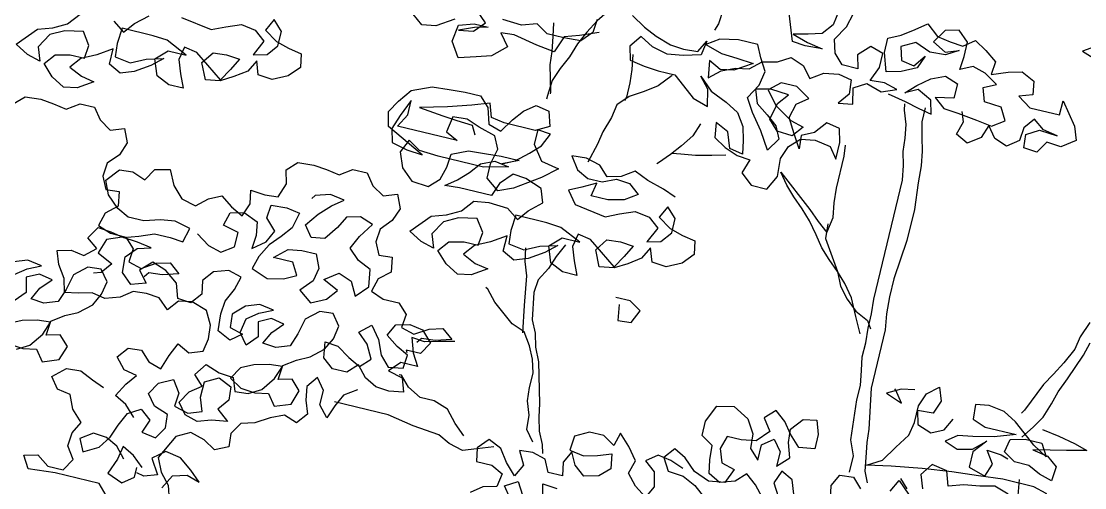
# Model space of a CAD drawing. Header units: inches. Extents: x 350994 to 353538, y 1581369 to 1583842.
# Drawn here: x 351679.097 to 351680.51, y 1583551.52 to 1583552.14 of the extents above; entities that cross this region are included whole.
import ezdxf

# ---------------------------------------------------------------- set-up
doc = ezdxf.new("R2010")
doc.units = ezdxf.units.IN
doc.header["$MEASUREMENT"] = 0
doc.linetypes.add('1', pattern=[0])
doc.layers.add('TREE', color=81, linetype='1')

# ---------------------------------------------------------------- blocks, each defined once
blk = doc.blocks.new('TREE_4')
at = {"color": 94}
for points in [[(482.6, 6491.6), (468.1, 6454), (462.3, 6422.2), (444.9, 6384.6), (427.6, 6352.9), (410.2, 6324), (381.2, 6254.6), (375.4, 6245.9)], [(350.2, 7133.6), (315.5, 7110.5), (350.2, 7098.9), (361.8, 7124.9)], [(389.8, 6191), (410.1, 6219.9), (427.5, 6248.8), (439.1, 6283.5), (447.8, 6315.3), (462.3, 6349.9), (485.4, 6413.5), (494.1, 6445.3)], [(-803.6, 6886), (-847, 6868.7), (-881.7, 6857.1), (-896.2, 6816.7), (-939.6, 6822.5), (-997.4, 6834.1), (-1029.2, 6831.3), (-1006.1, 6802.3), (-1037.9, 6773.4), (-1072.7, 6761.9), (-1113.1, 6750.4), (-1136.2, 6785.1), (-1130.4, 6825.6), (-1095.7, 6837.1), (-1061, 6837.1), (-1092.8, 6828.4), (-1127.5, 6814), (-1092.8, 6819.8), (-1069.7, 6845.8), (-1098.6, 6871.8)], [(-1142, 6837.1), (-1182.5, 6811.2), (-1214.3, 6805.4), (-1240.3, 6825.7)], [(-815.2, 6914.9), (-818.1, 6883.1), (-841.3, 6857.1), (-881.7, 6854.3), (-922.2, 6854.3), (-951.1, 6871.7), (-985.8, 6860.1), (-1032.1, 6863.1)], [(-737.1, 6943.8), (-702.4, 6923.5), (-670.6, 6909), (-633.1, 6897.4), (-601.2, 6894.5), (-566.6, 6897.3), (-552.1, 6926.2), (-557.9, 6891.5), (-598.4, 6880), (-636, 6874.3), (-673.5, 6883), (-705.3, 6900.4), (-725.6, 6871.5), (-717, 6839.6), (-682.3, 6833.8), (-647.6, 6830.9), (-607.1, 6830.9), (-581.1, 6810.6), (-552.2, 6787.5), (-514.6, 6775.9), (-523.3, 6816.3), (-546.4, 6842.4), (-514.6, 6813.4), (-474.1, 6796.1), (-442.3, 6778.7), (-422.1, 6749.7), (-413.5, 6717.9), (-407.7, 6686.1), (-439.5, 6691.9), (-453.9, 6729.5), (-485.7, 6744), (-480, 6709.3), (-451.1, 6691.9), (-419.3, 6680.4), (-387.5, 6677.4), (-399.1, 6642.7), (-370.2, 6619.6), (-332.6, 6619.6), (-315.2, 6654.2), (-318.1, 6697.6), (-306.5, 6729.4), (-283.3, 6752.5), (-248.6, 6758.3), (-211.1, 6752.4), (-190.8, 6726.4), (-190.8, 6766.9), (-199.4, 6798.7), (-231.2, 6804.5), (-254.4, 6775.6), (-283.3, 6761.2), (-280.5, 6729.4), (-300.7, 6761.2), (-320.9, 6795.9), (-312.2, 6830.6), (-286.1, 6850.8), (-320.8, 6871.1), (-358.4, 6871.1), (-384.4, 6848), (-358.5, 6816.2), (-315.1, 6790.1), (-283.3, 6781.4), (-303.6, 6755.4), (-341.2, 6758.3), (-364.3, 6781.5), (-355.6, 6822), (-335.3, 6848), (-378.7, 6850.9), (-413.4, 6842.3), (-401.8, 6810.4), (-372.9, 6790.2), (-346.9, 6769.9), (-332.5, 6741), (-352.8, 6709.2), (-378.8, 6749.7), (-407.6, 6787.3), (-427.8, 6819.1), (-407.6, 6853.8), (-401.8, 6888.5), (-419.1, 6917.4), (-433.5, 6946.4), (-479.8, 6946.4), (-523.1, 6937.8), (-552.1, 6917.6), (-511.6, 6906), (-474, 6903), (-433.5, 6900.1), (-474.1, 6874.1), (-505.9, 6868.4), (-534.8, 6882.8), (-529, 6842.4), (-503, 6865.5), (-471.2, 6879.9), (-439.3, 6885.7), (-413.3, 6908.8), (-378.6, 6917.4), (-349.7, 6934.7), (-317.9, 6923.1), (-294.8, 6897.1), (-265.8, 6917.3), (-231.1, 6923), (-199.3, 6917.2), (-196.5, 6882.5), (-216.7, 6856.5), (-182, 6862.3), (-190.7, 6899.9), (-161.8, 6917.2), (-124.2, 6905.6), (-89.5, 6920), (-121.3, 6928.7), (-156, 6925.9), (-141.5, 6960.6), (-141.4, 6995.2), (-173.2, 7004), (-199.3, 6978), (-190.6, 6946.1), (-228.2, 6946.2), (-251.3, 6969.3), (-260, 7001.1), (-239.7, 7035.8), (-231, 7070.5)], [(-265.7, 7070.5), (-271.5, 7033), (-291.8, 7007), (-323.6, 6998.3), (-358.3, 6989.7), (-320.7, 6978.1), (-283.1, 6972.2), (-323.6, 6969.4), (-355.4, 6972.3), (-378.5, 7035.9)], [(-531.8, 7010.1), (-534.7, 6972.5), (-540.5, 6955.1)], [(-106.8, 6905.6), (-63.5, 6896.9), (-28.8, 6888.2), (3, 6882.4), (-5.6, 6914.2), (-40.3, 6931.5), (-69.2, 6917.1), (-46.1, 6940.2), (-17.1, 6963.3), (14.7, 6977.8), (46.5, 6966.2), (46.4, 6931.5), (3.1, 6922.8), (29.1, 6902.6), (63.8, 6899.6), (110, 6893.8), (147.6, 6888), (176.5, 6908.2), (159.2, 6937.1), (118.7, 6940.1), (107.2, 6971.9), (136.1, 6986.3), (104.3, 7006.6), (72.5, 7015.3), (43.6, 7000.9), (46.5, 7032.7), (46.6, 7067.4), (20.6, 7090.5), (-11.3, 7081.9), (-31.5, 7050.1), (0.3, 7032.7), (32.1, 7044.2), (3.2, 7026.9), (-34.4, 7024.1), (-72, 7038.6), (-103.8, 7021.2), (-95.2, 6989.4), (-63.4, 6983.6), (-43.1, 7012.5), (-54.7, 6980.7), (-89.4, 6963.4), (-124.1, 6954.8), (-138.5, 6998.1), (-138.5, 7032.8), (-109.6, 7047.3), (-80.7, 7067.5), (-54.6, 7087.7), (-25.7, 7064.5), (6.1, 7058.7), (37.9, 7055.8), (63.9, 7076), (92.8, 7058.6), (121.7, 7038.4), (118.8, 7006.6), (156.4, 7021), (188.2, 7029.6), (220, 7015.2), (225.7, 6983.3), (193.9, 6971.8), (225.7, 6951.5), (298, 6951.5), (298, 6986.2), (338.5, 6934.1), (350, 6902.3), (318.2, 6879.2), (283.5, 6882.1), (266.1, 6853.2), (234.3, 6856.1), (231.4, 6887.9), (260.4, 6905.3), (303.7, 6902.3), (269, 6908.1), (243, 6928.4), (222.8, 6902.4), (219.9, 6870.6), (193.8, 6850.4), (162, 6862), (141.8, 6888), (130.2, 6856.2), (101.3, 6836), (72.4, 6850.5), (81.1, 6882.3), (72.4, 6905.4)], [(-792, 6943.8), (-815.2, 6912), (-832.6, 6880.2), (-847.1, 6848.4), (-858.6, 6813.8), (-873.1, 6782), (-884.7, 6750.2), (-887.7, 6712.6), (-887.7, 6703.9)], [(-1770.3, 6689.9), (-1695.1, 6678.2), (-1663.3, 6692.7), (-1628.6, 6707.1), (-1593.9, 6701.3), (-1567.9, 6681), (-1585.3, 6643.4), (-1553.5, 6652.1), (-1533.2, 6678.1), (-1533.2, 6712.8), (-1556.3, 6735.9), (-1570.8, 6707), (-1539, 6686.8), (-1507.2, 6678.1), (-1475.4, 6672.3), (-1469.6, 6640.4), (-1492.8, 6614.4), (-1527.5, 6597.1), (-1562.2, 6600.1), (-1573.7, 6631.9), (-1588.2, 6603), (-1617.1, 6582.8), (-1646.1, 6565.4), (-1680.8, 6559.7), (-1698.1, 6597.3), (-1677.8, 6626.2), (-1646, 6629), (-1614.2, 6626.1), (-1628.7, 6597.2), (-1646.1, 6568.3), (-1683.6, 6594.4), (-1715.4, 6617.5), (-1747.2, 6623.4), (-1753, 6591.6), (-1741.5, 6559.7), (-1727.1, 6527.9), (-1761.8, 6528), (-1793.6, 6542.4), (-1808, 6580), (-1781.9, 6606), (-1738.6, 6606), (-1790.6, 6629.2), (-1825.3, 6632.1), (-1900.5, 6632.2), (-1903.4, 6594.6), (-1900.5, 6562.8), (-1862.9, 6557), (-1828.2, 6574.3), (-1787.7, 6585.8), (-1813.8, 6562.7), (-1848.5, 6539.6), (-1880.3, 6528.1), (-1909.2, 6542.5), (-1909.2, 6580.1), (-1943.9, 6557), (-1978.6, 6539.7), (-1998.9, 6513.7), (-1967.1, 6499.2), (-1935.3, 6493.4), (-1970, 6470.3), (-2001.8, 6464.6), (-2033.6, 6481.9), (-2059.6, 6508), (-2039.3, 6534), (-2004.6, 6542.6), (-1969.9, 6542.6), (-1967, 6574.4), (-1987.2, 6603.3), (-2030.6, 6594.7), (-2062.4, 6577.4), (-2082.7, 6542.7), (-2071.1, 6510.9), (-2102.9, 6519.6), (-2134.7, 6537), (-2094.2, 6583.2), (-2059.5, 6594.7), (-2027.7, 6612), (-2004.5, 6640.9)], [(-1923.6, 6643.8), (-1894.7, 6623.5), (-1874.4, 6649.5), (-1845.5, 6675.5)], [(-913.5, 6883.2), (-907.8, 6851.4), (-902, 6816.7), (-899.2, 6784.9), (-881.9, 6721.3), (-881.9, 6718.4)], [(13.8, 6015), (13.8, 6055.4), (-0.6, 6090.1), (-9.2, 6185.6), (-9.2, 6220.3), (-14.9, 6255), (-20.7, 6286.8), (-20.6, 6321.5), (-23.5, 6356.2), (-23.5, 6390.9), (-26.3, 6425.6), (-26, 6714.7), (-31.8, 6749.4), (-40.4, 6781.2), (-43.3, 6813), (-49.1, 6844.8), (-60.6, 6876.6), (-63.5, 6891.1)], [(-14.3, 6893.9), (-14.3, 6859.2), (-5.7, 6824.5), (2.9, 6792.7), (8.7, 6758), (11.5, 6717.5), (17.3, 6653.9), (17.2, 6578.8), (8.4, 6483.4), (8.4, 6440), (11.3, 6399.5), (17, 6361.9), (16.9, 6220.2), (34.1, 6124.8), (37, 6093), (42.7, 6058.3), (48.5, 6026.5), (60, 6000.5)], [(-714, 6854.1), (-708.3, 6819.4), (-705.4, 6787.6), (-705.5, 6752.9), (-708.4, 6744.2)], [(-612.9, 6828), (-638.9, 6796.2), (-667.9, 6776), (-699.7, 6755.8), (-722.8, 6729.8), (-728.6, 6698), (-740.2, 6660.4), (-746.1, 6628.6), (-757.7, 6582.4)], [(-38, 6338.8), (-58.2, 6376.4), (-78.4, 6416.9), (-101.5, 6445.9), (-124.6, 6469), (-150.6, 6492.2), (-173.7, 6515.3), (-193.9, 6541.4), (-217, 6570.3), (-240.1, 6593.4), (-266.1, 6616.6), (-289.2, 6639.8), (-309.4, 6665.8), (-222.8, 6596.3), (-196.8, 6573.2), (-170.8, 6552.9), (-164.9, 6590.5), (-170.7, 6625.2), (-173.6, 6659.9), (-173.5, 6738), (-176.3, 6764)], [(-520.4, 6732.5), (-532, 6700.7), (-552.3, 6671.8), (-572.6, 6645.8), (-595.7, 6619.8), (-598.6, 6616.9)], [(-538, 6550.4), (-569.7, 6561.9), (-610.2, 6573.5), (-644.9, 6588), (-673.8, 6567.8), (-705.6, 6559.2), (-728.8, 6582.3), (-763.4, 6591), (-798.1, 6588.2), (-777.9, 6559.2), (-749, 6544.8), (-714.3, 6544.7), (-682.5, 6559.2), (-650.7, 6556.2), (-624.7, 6536), (-653.6, 6515.8), (-691.2, 6507.1), (-731.7, 6507.2), (-725.9, 6539), (-757.7, 6521.6), (-786.6, 6507.2), (-763.5, 6478.3), (-688.4, 6466.6), (-656.6, 6481.1), (-621.9, 6495.5), (-587.2, 6489.7), (-561.2, 6469.4), (-578.5, 6431.8), (-546.7, 6440.5), (-526.5, 6466.5), (-526.4, 6501.2), (-549.5, 6524.3), (-564, 6495.4), (-532.2, 6475.2), (-500.4, 6466.5), (-468.6, 6460.7), (-462.9, 6428.8), (-486, 6402.8), (-520.8, 6385.5), (-555.5, 6388.5), (-567, 6420.3), (-581.5, 6391.4), (-610.4, 6371.2), (-639.3, 6353.8), (-674, 6348.1), (-691.3, 6385.7), (-671.1, 6414.6), (-639.3, 6417.4), (-607.5, 6414.5), (-622, 6385.6), (-639.3, 6356.7), (-676.9, 6382.8), (-708.7, 6405.9), (-740.5, 6411.8), (-746.3, 6380), (-734.7, 6348.1), (-720.3, 6316.3), (-755, 6316.4), (-786.8, 6330.8), (-801.2, 6368.4), (-775.2, 6394.4), (-731.8, 6394.4), (-783.8, 6417.6), (-818.5, 6420.5), (-893.7, 6420.6), (-896.6, 6383), (-893.8, 6351.2), (-856.2, 6345.4), (-821.5, 6362.7), (-781, 6374.2), (-807, 6351.1), (-841.7, 6328), (-873.6, 6316.5), (-902.5, 6330.9), (-902.4, 6368.5), (-937.1, 6345.4), (-971.9, 6328.1), (-992.1, 6302.1), (-960.3, 6287.6), (-928.5, 6281.8), (-963.2, 6258.7), (-995.1, 6253), (-1026.8, 6270.3), (-1052.8, 6296.4), (-1032.6, 6322.4), (-997.9, 6331), (-963.2, 6331), (-960.3, 6362.8), (-980.5, 6391.7), (-1023.8, 6383.1), (-1055.7, 6365.8), (-1075.9, 6331.1), (-1064.4, 6299.3), (-1096.2, 6308), (-1128, 6325.4), (-1087.5, 6371.6), (-1052.8, 6383.1), (-1020.9, 6400.4), (-997.8, 6429.3), (-963.1, 6435.1), (-916.8, 6432.2), (-887.9, 6411.9), (-867.7, 6437.9), (-838.7, 6463.9), (-850.3, 6495.7), (-890.7, 6510.2), (-922.5, 6513.1), (-948.6, 6484.2), (-960.2, 6452.4), (-1038.2, 6452.5), (-1072.9, 6449.6), (-1046.9, 6469.9), (-1023.7, 6493), (-1003.5, 6519), (-971.7, 6533.4), (-937, 6527.6), (-994.8, 6513.2), (-1104.7, 6513.3), (-1150.9, 6516.2), (-1179.8, 6533.6), (-1194.3, 6501.8), (-1179.9, 6467.1), (-1151, 6441), (-1110.5, 6438.1), (-1087.4, 6461.2), (-1078.7, 6493), (-1075.8, 6524.8), (-1038.2, 6542.1), (-994.8, 6545), (-960.1, 6547.8), (-916.7, 6547.8), (-954.3, 6530.5), (-925.4, 6544.9), (-896.5, 6570.9), (-873.3, 6594), (-858.8, 6625.8), (-890.6, 6628.7), (-890.7, 6594), (-864.7, 6559.3), (-821.3, 6550.6), (-856, 6521.7), (-913.9, 6481.3), (-948.6, 6466.9), (-980.4, 6490), (-980.3, 6524.7), (-971.6, 6562.3), (-986.1, 6591.2), (-1026.5, 6602.8), (-1058.3, 6614.4), (-1093, 6611.6), (-1098.8, 6574), (-1069.9, 6559.5), (-1214.5, 6559.6), (-1197.1, 6591.4), (-1197.1, 6626.1), (-1214.5, 6585.7), (-1226.1, 6551), (-1217.4, 6519.2), (-1179.9, 6510.5), (-1142.3, 6507.5), (-1234.8, 6553.9), (-1243.4, 6588.6), (-1226, 6617.5), (-1202.9, 6649.3), (-1156.6, 6669.5), (-1116.1, 6672.3), (-1078.5, 6675.2), (-1040.9, 6675.1), (-1017.8, 6652), (-1006.3, 6614.4), (-974.5, 6605.7), (-954.2, 6637.5), (-934, 6663.5), (-907.9, 6683.7), (-876.1, 6677.9), (-864.6, 6643.2), (-896.4, 6625.9), (-971.6, 6625.9), (-1003.4, 6631.7), (-1014.9, 6663.5), (-1055.4, 6649.1), (-1110.4, 6631.8), (-1174, 6614.5), (-1116.2, 6608.7), (-1081.5, 6605.8), (-1043.9, 6602.9), (-1032.3, 6582.6)], [(-445.3, 6674.6), (-477.1, 6665.9), (-514.7, 6657.3), (-549.4, 6651.6), (-569.7, 6648.7)], [(-173.6, 6573.1), (-170.8, 6538.5), (-124.6, 6469), (-110.1, 6437.2), (-87, 6411.2), (-61, 6388), (-29.2, 6373.5), (-17.7, 6356.2)], [(-2108.3, 6397.9), (-2085.1, 6421.1), (-2047.6, 6423.9), (-2015.8, 6421), (-1984, 6415.2), (-1955, 6435.4), (-1920.3, 6435.4), (-1900.1, 6409.3), (-1871.2, 6391.9), (-1839.4, 6403.5), (-1825, 6371.7), (-1836.6, 6339.9), (-1859.7, 6313.9), (-1862.6, 6282.1), (-1848.2, 6253.1), (-1816.4, 6256), (-1810.7, 6221.3), (-1836.7, 6198.2), (-1845.4, 6166.4), (-1813.6, 6154.8), (-1776, 6154.8), (-1752.9, 6131.6), (-1755.8, 6099.8), (-1724, 6091.1), (-1692.2, 6111.3), (-1660.4, 6120), (-1634.4, 6099.7), (-1672, 6088.2), (-1703.8, 6085.3), (-1712.5, 6073.8)], [(-1657.6, 5744.7), (-1683.6, 5770.7), (-1712.5, 5785.2), (-1695.1, 5817), (-1674.9, 5843), (-1706.7, 5848.8), (-1729.8, 5874.9), (-1709.5, 5900.9), (-1677.7, 5903.7), (-1654.6, 5880.6), (-1622.8, 5871.9), (-1611.2, 5906.6), (-1596.7, 5938.4), (-1567.8, 5923.9), (-1536, 5935.4), (-1530.2, 5967.2), (-1533.1, 5999), (-1550.4, 6030.8), (-1588, 6042.4), (-1619.8, 6036.7), (-1640, 6010.7), (-1666, 6033.8), (-1697.8, 6036.8), (-1729.6, 6033.9), (-1755.7, 6013.7), (-1790.4, 6002.2), (-1822.2, 6008), (-1854, 5999.3), (-1885.8, 5993.6), (-1894.5, 6025.4), (-1914.7, 6054.3), (-1926.2, 6086.1), (-1894.4, 6094.8), (-1862.6, 6089), (-1836.6, 6112.1), (-1862.6, 6132.3), (-1845.2, 6161.2), (-1813.4, 6158.3), (-1781.6, 6152.5), (-1746.9, 6164), (-1712.2, 6178.4), (-1674.6, 6178.4), (-1642.8, 6175.5), (-1634.1, 6210.2), (-1671.6, 6218.9), (-1706.4, 6213.1), (-1743.9, 6201.6), (-1781.5, 6201.6), (-1810.4, 6216.1), (-1839.3, 6242.2), (-1853.8, 6274), (-1827.7, 6305.8), (-1795.9, 6308.6), (-1764.1, 6297), (-1746.7, 6325.9), (-1712, 6334.6), (-1694.7, 6299.9), (-1668.7, 6273.8), (-1634, 6265.1), (-1608, 6288.2), (-1579.1, 6302.7), (-1550.2, 6282.4), (-1521.3, 6267.9), (-1509.7, 6299.7), (-1515.4, 6331.5), (-1480.7, 6328.6), (-1448.9, 6331.4), (-1437.3, 6366.1), (-1446, 6397.9), (-1422.8, 6421.1), (-1385.2, 6423.9), (-1353.4, 6421), (-1321.6, 6415.2), (-1292.7, 6435.4), (-1258, 6435.4), (-1237.8, 6409.3), (-1208.9, 6391.9), (-1177.1, 6403.5), (-1162.6, 6371.7), (-1174.2, 6339.9), (-1197.4, 6313.9), (-1200.3, 6282.1), (-1185.9, 6253.1), (-1154.1, 6256), (-1148.3, 6221.3), (-1174.4, 6198.2), (-1183.1, 6166.4), (-1151.3, 6154.8), (-1113.7, 6154.8), (-1090.6, 6131.6), (-1093.5, 6099.8), (-1061.7, 6091.1), (-1029.9, 6111.3), (-998.1, 6120), (-972.1, 6099.7), (-1009.7, 6088.2), (-1041.5, 6085.3), (-1050.2, 6073.8)], [(-763.6, 6380), (-778.1, 6348.2), (-789.7, 6316.4), (-807.1, 6284.6), (-810, 6252.8), (-798.5, 6189.2), (-784.1, 6160.3), (-775.4, 6128.4), (-761, 6096.6), (-735.1, 6001.2), (-729.3, 5969.4), (-720.7, 5937.6), (-706.2, 5908.6), (-700.5, 5888.4)], [(-1613.8, 6201.5), (-1582.1, 6181.2), (-1550.3, 6172.5), (-1521.3, 6192.7), (-1521.3, 6227.4), (-1558.9, 6236.1), (-1550.2, 6267.9), (-1518.4, 6276.6), (-1483.7, 6262.1), (-1477.9, 6230.3), (-1480.8, 6198.5), (-1451.9, 6221.6), (-1437.4, 6250.5), (-1463.4, 6276.5), (-1460.5, 6308.3), (-1422.9, 6311.2), (-1391.1, 6305.4), (-1399.8, 6267.8), (-1420.1, 6241.8), (-1443.2, 6215.8), (-1460.6, 6184), (-1469.3, 6152.2), (-1428.9, 6137.7), (-1391.3, 6146.4), (-1362.3, 6160.8), (-1379.7, 6189.7), (-1425.9, 6189.8), (-1397, 6215.7), (-1365.2, 6221.5), (-1330.5, 6221.5), (-1316, 6189.7), (-1321.9, 6157.9), (-1347.9, 6129), (-1316.1, 6105.8), (-1281.4, 6123.1), (-1261.1, 6149.1), (-1298.7, 6166.5), (-1266.9, 6189.6), (-1235.1, 6178), (-1217.8, 6146.2), (-1191.7, 6175.1), (-1197.5, 6215.6), (-1229.3, 6230), (-1255.3, 6253.2), (-1240.8, 6285), (-1217.6, 6319.7), (-1249.4, 6331.3), (-1281.2, 6322.6), (-1295.7, 6293.7), (-1318.9, 6261.9), (-1350.7, 6256.2), (-1370.9, 6282.2), (-1347.7, 6314), (-1321.7, 6340), (-1295.7, 6360.2), (-1330.3, 6366), (-1365, 6354.5), (-1370.8, 6345.8)], [(-853.3, 6351.1), (-847.5, 6319.3), (-836, 6287.5), (-824.5, 6218.1), (-813, 6154.5)], [(-607.6, 6272.9), (-601.9, 6235.3), (-570, 6238.1), (-555.6, 6269.9), (-584.5, 6287.3), (-619.2, 6287.3)], [(444.7, 6084), (369.5, 6084), (311.7, 6078.3), (248, 6072.6), (178.6, 6064), (106.3, 6052.5), (48.5, 6040.9), (83.2, 6061.2), (106.4, 6098.7), (129.6, 6133.4), (135.4, 6165.2), (135.4, 6205.7), (147, 6237.5), (173, 6260.6), (184.6, 6228.8), (173, 6197), (135.4, 6194.1), (144, 6162.3), (178.7, 6150.7), (207.6, 6165.1), (222.1, 6194)], [(-729.4, 5908.7), (-749.6, 5934.7), (-752.4, 5969.4), (-764, 6001.2), (-766.8, 6033), (-766.8, 6067.7), (-775.5, 6099.5), (-789.9, 6128.5), (-810.1, 6157.4), (-841.9, 6169), (-893.9, 6209.5), (-917, 6235.5), (-922.8, 6238.4)], [(118.1, 6240.4), (86.3, 6234.6), (54.5, 6217.3), (94.9, 6202.8), (74.7, 6228.9), (71.8, 6231.8)], [(433.2, 6219.9), (473.7, 6214), (514.2, 6205.3), (546, 6196.6), (499.7, 6185.1), (462.1, 6176.5), (421.6, 6167.8), (459.2, 6162), (485.2, 6141.7), (482.3, 6107), (450.5, 6115.8), (421.6, 6130.2), (386.9, 6130.3), (358, 6147.6), (363.8, 6179.4), (398.5, 6188.1), (439, 6188), (456.3, 6159.1), (421.6, 6179.4), (392.7, 6202.5), (366.7, 6222.8), (334.9, 6240.2), (297.4, 6246), (265.5, 6240.2), (268.4, 6205.5), (300.2, 6194), (375.4, 6193.9), (326.2, 6176.6), (277, 6165.1), (242.3, 6159.3), (216.3, 6139.1), (248.1, 6127.5), (282.8, 6136.1), (311.7, 6162.1), (285.7, 6130.4), (285.6, 6092.8), (326.1, 6081.2), (337.7, 6113), (317.5, 6141.9), (352.2, 6139), (369.5, 6133.2)], [(-1657.7, 5643.5), (-1680.8, 5669.6), (-1709.7, 5684), (-1741.5, 5687), (-1770.5, 5666.7), (-1756, 5637.8), (-1721.3, 5658), (-1701, 5686.9), (-1689.5, 5718.7), (-1675, 5750.5), (-1646, 5767.8), (-1620, 5747.6), (-1631.6, 5715.8), (-1596.9, 5710), (-1579.6, 5738.8), (-1582.4, 5770.7), (-1617.1, 5782.3), (-1637.3, 5808.3), (-1620, 5837.2), (-1588.1, 5854.5), (-1567.9, 5825.6), (-1570.8, 5793.8), (-1536.2, 5785.1), (-1504.3, 5796.6), (-1515.9, 5828.4), (-1515.8, 5866), (-1484, 5883.3), (-1452.2, 5868.8), (-1449.4, 5837), (-1469.6, 5811), (-1440.7, 5787.9), (-1478.3, 5782.1), (-1510.1, 5770.6), (-1541.9, 5779.3), (-1562.2, 5805.3), (-1544.8, 5834.2), (-1518.7, 5854.4), (-1541.9, 5877.6), (-1521.6, 5906.5), (-1486.9, 5894.9), (-1452.2, 5892), (-1440.7, 5860.2), (-1408.9, 5863), (-1379.9, 5880.3), (-1356.8, 5912.1), (-1345.2, 5943.9), (-1377, 5941.1), (-1411.7, 5932.4), (-1440.6, 5918), (-1458, 5889.1), (-1429.1, 5871.7), (-1394.4, 5868.8), (-1362.6, 5874.5), (-1342.4, 5848.5), (-1304.8, 5862.9), (-1293.2, 5897.6), (-1316.3, 5920.8), (-1348.1, 5912.1), (-1345.2, 5946.8), (-1316.3, 5967), (-1287.3, 5981.5), (-1258.4, 6007.4), (-1243.9, 6036.3), (-1238.1, 6068.1), (-1258.3, 6094.2), (-1290.1, 6091.3), (-1319.1, 6065.3), (-1327.8, 6027.7), (-1339.4, 5996), (-1371.2, 5984.4), (-1403, 5987.3), (-1388.5, 6016.2), (-1365.3, 6042.2), (-1397.1, 6048.1), (-1426.1, 6033.6), (-1417.4, 5998.9), (-1440.6, 5972.9), (-1460.8, 5999), (-1455, 6033.6), (-1428.9, 6053.9), (-1397.1, 6068.3), (-1431.8, 6074.1), (-1463.6, 6062.6), (-1489.7, 6036.6), (-1486.8, 6004.8), (-1455, 5996.1), (-1481, 5975.8), (-1512.8, 5990.3), (-1515.7, 6030.8), (-1512.8, 6062.6), (-1498.3, 6094.4), (-1489.6, 6126.2), (-1521.4, 6134.9), (-1556.1, 6123.4), (-1576.3, 6097.4), (-1570.6, 6065.6), (-1590.9, 6039.6), (-1622.7, 6042.5), (-1634.2, 6077.2), (-1666, 6100.3), (-1700.7, 6111.9), (-1726.7, 6085.9), (-1703.6, 6059.9), (-1738.3, 6048.4), (-1764.3, 6071.5), (-1767.2, 6109.1), (-1744, 6135.1), (-1712.2, 6143.8), (-1746.9, 6149.6), (-1784.5, 6152.5), (-1819.2, 6138.1), (-1830.8, 6103.4), (-1793.2, 6086), (-1813.5, 6060), (-1830.8, 6054.2)], [(-1965.2, 5836.6), (-1936.3, 5853.9), (-1913.1, 5885.7), (-1901.5, 5917.5), (-1933.4, 5914.6), (-1968.1, 5906), (-1997, 5891.5)], [(-1985.5, 5845.3), (-1950.8, 5842.3), (-1919, 5848.1), (-1898.7, 5822.1), (-1861.1, 5836.5), (-1849.5, 5871.2), (-1872.7, 5894.3), (-1904.5, 5885.7), (-1901.5, 5920.4), (-1872.6, 5940.6), (-1843.7, 5955), (-1814.7, 5981), (-1800.3, 6009.9), (-1794.5, 6041.7), (-1814.7, 6067.7), (-1846.5, 6064.9), (-1875.4, 6038.9), (-1884.1, 6001.3), (-1895.7, 5969.5), (-1927.5, 5958), (-1959.3, 5960.9), (-1944.8, 5989.8), (-1921.7, 6015.8), (-1953.5, 6021.6), (-1982.4, 6007.2), (-1973.8, 5972.5), (-1996.9, 5946.5)], [(-2011.3, 6007.2), (-1985.3, 6027.4), (-1953.5, 6041.8), (-1988.2, 6047.7), (-2020, 6036.1)], [(-963.4, 6096.8), (-1001, 6088.2), (-1032.8, 6079.5), (-1064.6, 6082.4), (-1053.1, 6047.7), (-1035.7, 6018.8), (-1076.2, 6018.8), (-1099.4, 5992.8), (-1064.7, 5984.1), (-1053.2, 5952.3), (-1087.9, 5946.6), (-1119.7, 5949.5), (-1148.6, 5964), (-1171.7, 5990), (-1194.8, 5966.9), (-1229.5, 5966.9), (-1255.5, 5987.2), (-1261.3, 6024.8), (-1229.5, 6021.9), (-1197.7, 6001.6), (-1168.8, 5987.1), (-1145.6, 6010.2), (-1162.9, 6042.1), (-1188.9, 6065.2), (-1162.9, 6088.3), (-1139.8, 6059.4), (-1125.4, 6024.7), (-1102.3, 6001.5), (-1067.6, 6007.3), (-1064.6, 6039.1), (-1093.5, 6053.6), (-1122.4, 6073.8), (-1108, 6102.7), (-1076.1, 6111.4), (-1044.3, 6105.6), (-1018.3, 6079.5), (-1035.7, 6050.6), (-1070.4, 6050.6), (-1067.5, 6044.9)], [(-15.2, 5942.7), (-20.9, 5974.5), (-6.5, 6003.4), (25.3, 6006.3), (48.5, 5983.1)], [(117.9, 5994.6), (132.3, 6023.5), (161.2, 5997.5)], [(-101.9, 5934.1), (-113.5, 5965.9), (-142.4, 5980.4), (-154, 5948.6), (-136.6, 5919.7)], [(-171.3, 5908.1), (-194.5, 5934.2), (-220.5, 5954.5), (-243.6, 5931.3), (-278.3, 5919.8), (-307.2, 5934.3), (-313, 5966.1), (-315.8, 6000.8), (-344.7, 6018.2), (-344.7, 6052.9), (-327.3, 6093.3), (-286.8, 6102), (-249.3, 6081.7), (-229, 6049.9), (-226.2, 6015.2), (-203.1, 5992), (-203, 6029.6), (-177, 6049.8), (-156.8, 6023.8), (-156.8, 5989.1), (-130.8, 6015.1), (-142.3, 6049.8), (-145.2, 6081.6), (-122, 6110.5), (-90.2, 6116.2), (-78.7, 6084.4), (-78.7, 6049.7), (-116.3, 6044), (-142.3, 6070), (-162.5, 6096.1), (-188.5, 6116.3), (-211.7, 6093.2), (-191.4, 6064.3), (-217.5, 6035.4), (-252.2, 6029.7), (-286.9, 6029.7), (-295.6, 5997.9), (-284.1, 5966.1), (-252.3, 5957.4), (-266.7, 5922.7), (-304.3, 5916.9), (-341.9, 5931.4), (-370.8, 5957.5), (-399.7, 5972), (-420, 5946), (-402.6, 5917), (-365.1, 5914.1), (-333.3, 5899.6), (-304.4, 5876.5)], [(389.7, 6052.2), (355, 6063.8), (320.3, 6055.2), (282.7, 6049.4), (248, 6037.9), (236.5, 6072.6), (198.9, 6078.4), (178.6, 6049.5), (190.2, 6017.7)], [(155.5, 6009), (135.2, 6029.3)], [(407.1, 6092.7), (412.8, 6055.1), (441.7, 6031.9), (482.2, 6020.3), (508.2, 6043.4), (476.5, 6075.2), (444.7, 6084)], [(-891.3, 5885.7), (-917.3, 5908.8), (-943.3, 5937.8), (-978, 5949.4), (-1012.7, 5949.4), (-1044.5, 5966.8), (-1067.6, 5989.9), (-1073.4, 5989.9)], [(-370.8, 5931.5), (-402.6, 5943.1), (-434.4, 5948.9), (-460.5, 5928.7), (-434.5, 5908.4), (-425.8, 5873.7), (-440.3, 5844.8), (-469.2, 5865.1), (-492.3, 5891.1), (-483.6, 5922.9), (-506.7, 5951.8), (-532.7, 5977.9), (-541.4, 5946.1), (-570.3, 5963.4), (-605, 5963.5), (-636.8, 5946.2), (-639.7, 5911.5), (-605, 5905.7), (-573.2, 5914.3), (-541.4, 5925.8), (-535.7, 5891.1), (-558.8, 5868), (-593.5, 5859.4), (-619.5, 5879.6), (-634, 5908.6), (-648.4, 5879.7), (-642.7, 5847.9), (-677.4, 5847.9), (-691.8, 5876.8), (-723.6, 5885.5), (-755.4, 5882.7), (-738.1, 5850.8), (-752.6, 5821.9), (-778.6, 5848), (-798.8, 5876.9), (-830.6, 5891.4), (-853.7, 5865.4), (-848, 5833.6), (-810.4, 5833.6), (-781.5, 5819.1), (-787.3, 5787.3), (-819.1, 5778.6), (-845.2, 5758.4)], [(-749.7, 5767), (-770, 5793), (-741, 5810.4), (-723.7, 5781.4)], [(-674.5, 5784.3), (-683.2, 5819), (-648.5, 5816.1)], [(-1160.2, 5932.2), (-1189.1, 5912), (-1203.6, 5883.1), (-1215.2, 5851.3), (-1238.3, 5877.3), (-1238.2, 5912), (-1258.5, 5938.1), (-1278.7, 5912.1), (-1273, 5880.2), (-1261.4, 5848.4), (-1281.7, 5822.4), (-1313.5, 5834), (-1345.3, 5819.6), (-1377.1, 5799.4), (-1408.9, 5790.7), (-1426.3, 5761.8), (-1423.4, 5730), (-1455.3, 5715.6), (-1484.2, 5733), (-1518.8, 5741.7), (-1550.7, 5724.4), (-1579.6, 5666.6), (-1565.2, 5634.7), (-1542.1, 5608.7), (-1530.6, 5574)], [(-1678, 5551), (-1701.2, 5574.2), (-1808.1, 5574.3), (-1871.7, 5568.5), (-1889.1, 5597.5), (-1857.3, 5606.1), (-1828.4, 5585.8), (-1790.8, 5585.8), (-1773.4, 5614.7), (-1793.6, 5643.6), (-1790.7, 5675.4), (-1776.2, 5704.3), (-1802.2, 5730.4), (-1816.6, 5762.2), (-1848.4, 5768), (-1868.6, 5794), (-1839.7, 5820), (-1805, 5822.9), (-1773.2, 5808.4), (-1744.3, 5796.8)], [(-816.1, 5876.9), (-853.7, 5862.5), (-885.6, 5851), (-920.2, 5859.7), (-949.1, 5874.2), (-1012.7, 5880), (-1076.3, 5891.6), (-1206.4, 5891.7)], [(-1554.9, 5599.1), (-1537.2, 5632.4), (-1503.8, 5642), (-1472.2, 5632.4), (-1498.5, 5655.8), (-1528.7, 5678.3), (-1565.8, 5684.6), (-1594.1, 5661.5), (-1571.6, 5626.7), (-1602.6, 5615.6), (-1620.3, 5619.9)], [(-1611.5, 5634.8), (-1637.5, 5657.9), (-1666.4, 5672.4), (-1672.2, 5640.6), (-1686.7, 5603.1), (-1649.1, 5588.6), (-1623.1, 5608.8), (-1623, 5631.9)]]:
    blk.add_lwpolyline(points, dxfattribs=at)

msp = doc.modelspace()

# ---------------------------------------------------------------- block references
at = {"layer": 'TREE', "lineweight": 5, "xscale": 0.0005632341247466223, "yscale": 0.0005632341530485974, "zscale": 0.0005632341444477617, "rotation": 346.4411541233163}
msp.add_blockref('TREE_4', (351679.3956, 1583548.2489), dxfattribs=at)

doc.saveas('drawing.dxf')
